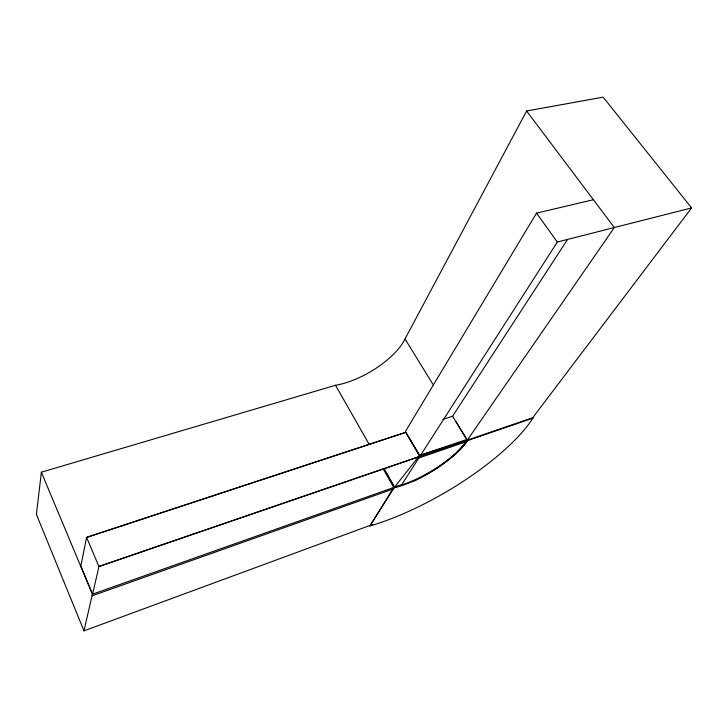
<?xml version="1.0" encoding="UTF-8"?>
<svg xmlns="http://www.w3.org/2000/svg" width="728" height="728" viewBox="0 0 728 728"><rect width="100%" height="100%" fill="white"/><g stroke="black" fill="none" stroke-linecap="round" stroke-linejoin="round"><path stroke-width="1.09" d="M393.42 488.898L92.21 595.777L98.972 566.448L532.714 417.726L691.6 207.917L603.13 97.142L526.608 111.002L405.014 338.948A54.527 22.75 -30.5 0 1 335.508 385.276L41.369 472.208L36.4 514.396L83.966 630.858L369.697 525.552A157.448 51.315 -30.3 0 0 372.681 524.451M86.568 537.455L405.833 432.323L86.587 537.373L80.835 566.047L92.593 594.157M83.966 630.858L92.401 594.221L41.369 472.208M593.375 199.718L536.527 213.131L405.387 431.567L419.974 456.256M393.766 487.478L369.915 525.953A132.451 41.951 -30.4 0 0 532.969 418.118L532.714 417.726M369.915 525.953L394.003 487.897A57.184 18.255 -30.3 0 0 467.54 440.604L532.969 418.118M691.6 207.917L557.311 242.033L401.747 484.648L92.401 594.221M442.915 419.383L452.561 416.252L567.44 239.603M456.092 421.903L467.285 440.194L464.091 444.635A59.532 19.046 -30.3 0 1 456.52 452.752M418.818 458.021L466.22 441.723L614.323 227.546L526.608 111.002M466.839 439.466L420.611 455.146L467.285 440.194A62.872 21.74 -30 0 1 412.612 481.663M536.527 213.131L557.311 242.033M405.014 338.948L433.542 385.33M452.561 416.252L467.54 440.604M405.778 432.405L419.892 456.356L98.953 566.539L86.587 537.373M408.945 437.401L419.537 455.51L394.485 487.223L383.911 468.686M335.508 385.276L369.187 444.362M383.201 468.932L394.003 487.897M384.056 468.759L394.485 487.223A59.56 20.448 -30.1 0 0 467.285 440.194"/></g></svg>
